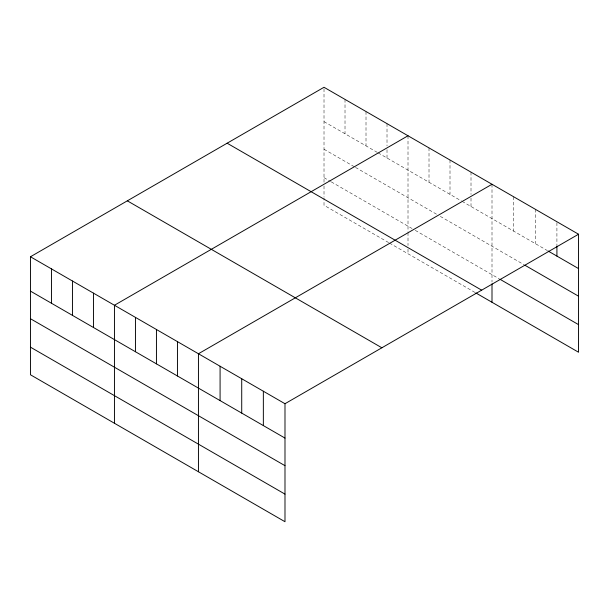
<?xml version="1.0" encoding="UTF-8"?>
<svg xmlns="http://www.w3.org/2000/svg" width="609" height="609" viewBox="0 0 609 609"><rect width="100%" height="100%" fill="white"/><g stroke="black" fill="none" stroke-linecap="round" stroke-linejoin="round"><path stroke-width="0.46" stroke-dasharray="3.04 2.28" d="M324.011 182.281L324.011 87.277M324.011 121.633L377.321 152.41M378.128 152.874L461.317 200.901M462.124 201.373L547.301 250.55M324.011 149.235L354.704 166.957M355.511 167.422L437.087 214.52M440.315 216.385L524.06 264.732M324.011 177.676L330.474 181.406M331.281 181.878L412.049 228.504M415.277 230.369L499.22 278.831M388.626 242.588L324.011 205.279L324.011 197.917M389.433 243.052L475.043 292.48M556.915 222.673L556.915 244.955M535.281 209.252L535.281 243.608M513.646 196.76L513.646 231.116M492.003 184.268L492.003 282.028M471.008 172.141L471.008 194.431M471.008 198.146L471.008 206.497M450.005 160.022L450.005 194.378M429.01 147.896L429.01 182.251M408.007 135.769L408.007 231.694M408.007 232.615L408.007 245.496M408.007 249.18L408.007 253.778M387.012 123.65L387.012 145.932M387.012 149.647L387.012 158.005M366.009 111.523L366.009 145.878M345.014 99.396L345.014 133.759M324.011 185.958L324.011 197.004"/><path stroke-width="0.91" d="M30.45 256.762L284.989 403.721L284.989 521.723L30.45 374.771L30.45 256.762L324.011 87.277L578.55 234.229L578.55 352.238L475.85 292.944M408.007 135.769L114.446 305.261L114.446 423.263M492.003 184.268L198.443 353.753L198.443 471.762M284.989 403.721L578.55 234.229M548.1 251.007L578.55 268.592M524.859 265.197L578.55 296.195M500.019 279.295L578.55 324.635M227.134 143.206L481.673 290.166M127.327 200.833L381.866 347.785M30.45 291.117L284.989 438.077M30.45 318.72L284.989 465.679M30.45 347.16L284.989 494.12M556.915 245.884L556.915 256.1M492.003 283.87L492.003 302.27M263.354 391.229L263.354 425.584M241.72 378.737L241.72 413.092M220.085 366.245L220.085 400.6M177.447 341.626L177.447 375.989M156.444 329.507L156.444 363.862M135.449 317.38L135.449 351.736M93.451 293.135L93.451 327.49M72.448 281.008L72.448 315.363M51.453 268.889L51.453 303.244"/></g></svg>
